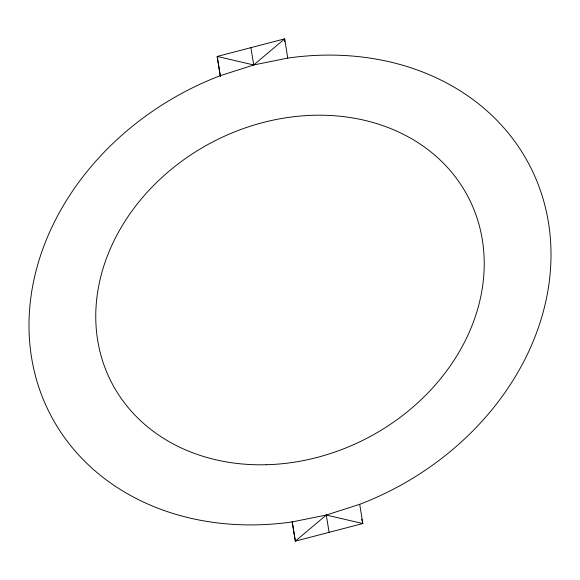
<?xml version="1.0" encoding="UTF-8"?>
<svg xmlns="http://www.w3.org/2000/svg" width="580" height="580" viewBox="0 0 580 580"><rect width="100%" height="100%" fill="white"/><g stroke="black" fill="none" stroke-linecap="round" stroke-linejoin="round"><path stroke-width="0.87" d="M220.378 76.64L217.181 56.448L253.706 64.96L284.657 38.86L287.76 58.094A270.07 224.424 -27.5 0 1 548.477 222.633A270.07 224.424 -27.5 0 1 359.716 504.317L326.293 515.04L292.24 521.906A270.07 224.424 -27.5 0 1 31.523 357.367A270.07 224.424 -27.5 0 1 220.284 75.683L253.706 64.96L287.76 58.094M359.716 504.317L362.819 523.551L326.293 515.04L295.343 541.14L292.175 521.746M361.739 519.245L362.819 523.551L295.343 541.14L292.24 521.906M250.915 47.654L253.706 64.96M326.293 515.04L329.085 532.346M220.284 75.683L217.181 56.448L284.657 38.86L284.773 41.572M266.307 464.732A200.977 167.004 -27.5 0 0 468.799 198.237A200.977 167.004 -27.5 0 0 134.893 207.031A200.977 167.004 -27.5 0 0 266.307 464.732"/></g></svg>
